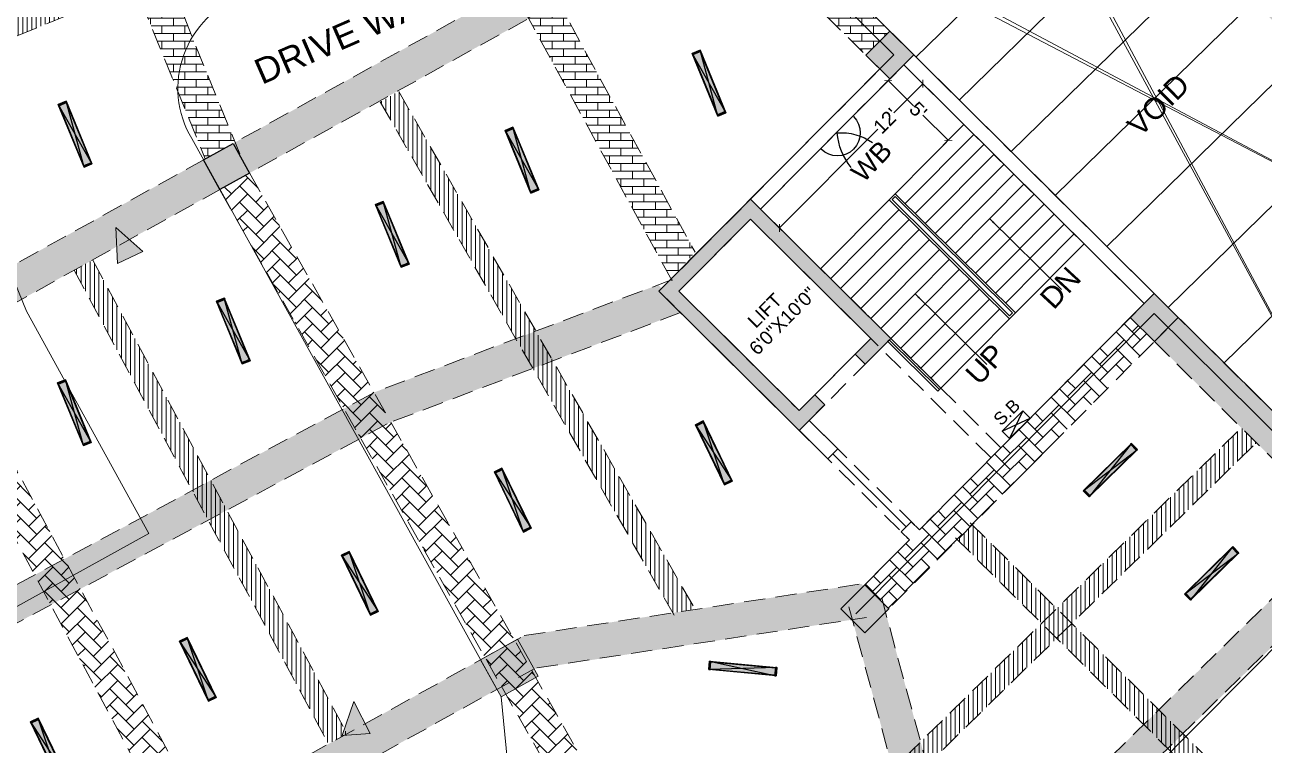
# Model space of a CAD drawing. Header units: inches. Extents: x 1182429 to 1211915, y -922309 to -906718.
# Drawn here: x 1194340 to 1195218, y -916530 to -916020 of the extents above; entities that cross this region are included whole.
import ezdxf

# ---------------------------------------------------------------- set-up
doc = ezdxf.new("R2010")
doc.units = ezdxf.units.IN
doc.header["$LTSCALE"] = 6
doc.header["$PDMODE"] = 2
doc.linetypes.add('CONTINOUS', pattern=[2000000, 1000000, 1000000])
doc.linetypes.add('DASHED2', pattern=[0.375, 0.25, -0.125])
for name, color, linetype in [('A-CUTOUT', 3, 'CONTINOUS'), ('CELLING', 34, 'Continuous'), ('DIM', 7, 'Continuous'), ('door', 5, 'Continuous'), ('E-WIRING', 5, 'Continuous'), ('FITTING', 24, 'Continuous'), ('line', 251, 'Continuous'), ('TW', 5, 'Continuous')]:
    doc.layers.add(name, color=color, linetype=linetype)
for name, color, linetype, lineweight in [('COL MARK', 210, 'Continuous', 18), ('column', 240, 'Continuous', 25), ('Hatch', 251, 'Continuous', 0), ('plan', 7, 'Continuous', 5), ('v.b', 200, 'Continuous', 5), ('W', 250, 'Continuous', 5), ('wall', 7, 'Continuous', 30), ('wall new', 3, 'Continuous', 25)]:
    doc.layers.add(name, color=color, linetype=linetype, lineweight=lineweight)
doc.styles.add('ARI', font='arial.ttf')
doc.linetypes.add('ZIGZAG', pattern='A,0.0001,-0.2,[131,ltypeshp.shx,S=0.2,R=0,X=-0.2,Y=0],-0.4,[131,ltypeshp.shx,S=0.2,R=180,X=0.2,Y=0],-0.2', length=0.8001)
doc.dimstyles.new('Copy of AA', dxfattribs={"dimtxt": 15, "dimasz": 4, "dimexe": 5, "dimexo": 0, "dimgap": 0.09, "dimtad": 0, "dimdec": 0, "dimzin": 0, "dimdsep": 46, "dimlunit": 3, "dimtxsty": 'ARI', "dimblk": 'ARCHTICK', "dimcen": 0.09, "dimclrt": 7, "dimadec": 0, "dimazin": 0, "dimtfac": 1, "dimtdec": 0, "dimtofl": 0, "dimtmove": 0, "dimatfit": 3, "dimfxl": 0.18, "dimtolj": 1, "dimtzin": 0, "dimlwd": 9, "dimlwe": 9, "dimarcsym": 0})
doc.dimstyles.new('Copy(2) of AA', dxfattribs={"dimtxt": 12, "dimasz": 4, "dimexe": 0.18, "dimexo": 0, "dimgap": 0.09, "dimtad": 0, "dimdec": 0, "dimzin": 0, "dimdsep": 46, "dimlunit": 3, "dimtxsty": 'ARI', "dimblk": 'OBLIQUE', "dimcen": 0.09, "dimclrd": 7, "dimclre": 7, "dimclrt": 7, "dimadec": 0, "dimazin": 0, "dimtfac": 1, "dimtdec": 0, "dimtofl": 0, "dimtmove": 0, "dimatfit": 3, "dimfxl": 1, "dimtolj": 1, "dimtzin": 0, "dimlwd": 5, "dimlwe": 5, "dimarcsym": 0})
pattern_1 = [(0, (54985.34078822238, -15499.11761192209), (0, 5.419344), []), (90, (54985.34078822238, -15499.11761192209), (-8.128, 5.419344), [5.419344, -5.419344])]
pattern_2 = [(45, (54985.34078822238, -15499.11761192209), (0, 11.49472783496852), [24.384, -8.128]), (135, (54991.0881482223, -15493.37025192205), (1.13686837721616e-15, 11.49472783496852), [24.384, -8.128])]
pattern_3 = [(0, (63759.2493820875, -15499.11761192209), (0, 5.419344), []), (90, (63759.2493820875, -15499.11761192209), (-8.128, 5.419344), [5.419344, -5.419344])]
pattern_4 = [(90, (63759.2493820875, -15499.11761192209), (-3.175, 0), [])]
pattern_5 = [(0, (-27.81927828272455, 2.940102126449346), (0, 0.001397), [0.001016, -0.000381]), (90, (-27.81927828272455, 2.940102126449346), (-0.001397, 0), [0.001016, -0.000381])]

# ---------------------------------------------------------------- blocks, each defined once
blk = doc.blocks.new('_ARCHTICK')
at = {"color": 0, "linetype": 'ByBlock', "const_width": 0.15}
blk.add_lwpolyline([(-0.5, -0.5), (0.5, 0.5)], dxfattribs=at)
blk = doc.blocks.new('*D201')
at = {"layer": 'Defpoints', "color": 0, "ltscale": 10, "transparency": 16777216}
for p in [(1194974.237444502, -916059.8247012013, 3969.120557741948), (1194976.100764451, -916061.674907342), (1194872.774275935, -916162.0070158371, 3969.120557741949)]:
    blk.add_point(p, dxfattribs=at)
at = {"layer": 'W', "color": 0, "lineweight": 9, "ltscale": 10, "transparency": 16777216}
for p, q in [((1194976.100764451, -916061.674907342), (1194955.690575171, -916082.2297590409)), ((1194974.237444502, -916059.8247012013), (1194979.648761487, -916065.1979340283)), ((1194874.637595884, -916163.8572219778), (1194944.268913041, -916093.7323751122)), ((1194872.774275935, -916162.0070158371), (1194878.18559292, -916167.3802486642))]:
    blk.add_line(p, q, dxfattribs=at)
at = {"layer": 'W', "color": 0, "lineweight": 9, "ltscale": 10, "transparency": 16777216, "xscale": 4, "yscale": 4, "zscale": 4}
for p, rotation in [((1194976.100764451, -916061.674907342), 45.20233133903255), ((1194874.637595884, -916163.8572219778), 225.2023313390326)]:
    blk.add_blockref('_ARCHTICK', p, dxfattribs=dict(at, rotation=rotation))
at = {"layer": 'W', "color": 7, "ltscale": 10, "transparency": 16777216, "insert": (1194949.979744106, -916087.9810670766), "char_height": 10, "attachment_point": 5, "rotation": 45.20233133903254, "style": 'ARI'}
blk.add_mtext("\\A1;12'", dxfattribs=at)
blk = doc.blocks.new('*D202')
at = {"layer": 'Defpoints', "color": 0, "ltscale": 10, "transparency": 16777216}
for p in [(1194957.195372722, -916053.8113304853, 3969.120557741948), (1194951.599316807, -916059.4470498732), (1194999.771337154, -916096.0876507218, 3969.120557741957)]:
    blk.add_point(p, dxfattribs=at)
at = {"layer": 'W', "color": 0, "lineweight": 9, "ltscale": 10, "transparency": 16777216}
for p, q in [((1194957.195372722, -916053.8113304853), (1194948.07629012, -916062.9950469092)), ((1194951.599316807, -916059.4470498732), (1194969.55860015, -916077.2799380759)), ((1194994.175281239, -916101.7233701097), (1194976.215997895, -916083.8904819067)), ((1194999.771337154, -916096.0876507218), (1194990.652254552, -916105.2713671457))]:
    blk.add_line(p, q, dxfattribs=at)
at = {"layer": 'W', "color": 0, "lineweight": 9, "ltscale": 10, "transparency": 16777216, "xscale": 4, "yscale": 4, "zscale": 4}
for p, rotation in [((1194951.599316807, -916059.4470498732), 135.2023313391962), ((1194994.175281239, -916101.7233701097), 315.2023313391962)]:
    blk.add_blockref('_ARCHTICK', p, dxfattribs=dict(at, rotation=rotation))
at = {"layer": 'W', "color": 7, "ltscale": 10, "transparency": 16777216, "insert": (1194972.887299023, -916080.5852099913), "char_height": 10, "attachment_point": 5, "rotation": 315.2023313391962, "style": 'ARI'}
blk.add_mtext("\\A1;5'", dxfattribs=at)
blk = doc.blocks.new('_Oblique')
at = {"layer": 'DIM', "color": 0, "lineweight": -2}
blk.add_line((-0.5, -0.5), (0.5, 0.5), dxfattribs=at)
blk = doc.blocks.new('RRR')
at = {"layer": 'line', "color": 1, "linetype": 'Continuous'}
for centre, radius, start, end in [((195982.9680377481, -95888.10341255504), 26.42402890574652, 41.16536374951414, 79.72330112471722), ((196002.8603891676, -95870.71020529998), 10.95743229780783, 89.99999999749872, 269.9999999974987), ((195983.4668442218, -95848.25220514182), 29.67273760009078, 276.0538332539148, 310.8121601957422)]:
    blk.add_arc(centre, radius, start, end, dxfattribs=at)
blk = doc.blocks.new('SB')
at = {"layer": 'W', "color": 6, "linetype": 'ByBlock', "lineweight": 25}
for p, q in [((196907.8002691715, -96527.0948449449), (196884.143700367, -96518.55755038398)), ((196884.143700367, -96527.0948449449), (196907.8002691715, -96518.55755038398))]:
    blk.add_line(p, q, dxfattribs=at)
blk.add_lwpolyline([(196884.143700367, -96518.55755038398), (196907.8002691715, -96518.55755038398), (196907.8002691715, -96527.0948449449), (196884.143700367, -96527.0948449449)], close=True, dxfattribs=at)
blk = doc.blocks.new('sdfdsf')
at = {"lineweight": -3}
blk.add_hatch(color=7, dxfattribs=at).paths.add_polyline_path([(23236.66559868997, 14983.34885737138), (23242.08212489375, 14983.34885737138), (23242.08212489375, 15029.49406542082), (23236.66559868997, 15029.49406542082)])
at = {"layer": 'Hatch'}
h = blk.add_hatch(dxfattribs=at)
h.set_pattern_fill('ANGLE', color=5, scale=0.0002)
h.set_pattern_definition(pattern_5)
h.paths.add_polyline_path([(23236.37386179186, 15029.49354817548), (23242.37386179186, 15029.49354817548), (23242.37386179186, 15030.44133051667), (23236.37386179186, 15030.44133051667)])
h = blk.add_hatch(dxfattribs=at)
h.set_pattern_fill('ANGLE', color=5, scale=0.0002)
h.set_pattern_definition(pattern_5)
h.paths.add_polyline_path([(23236.37386179186, 14983.34885737138), (23242.37386179186, 14983.34885737138), (23242.37386179186, 14982.44133051666), (23236.37386179186, 14982.44133051666)])
for p, q in [((23242.37386179186, 15030.44133051667), (23236.37386179186, 14982.44133051666)), ((23242.37386179186, 14982.44133051666), (23236.37386179186, 15030.44133051667))]:
    blk.add_line(p, q)
at = {"layer": 'CELLING', "color": 5}
for points in [[(23236.37386179186, 14982.44133051666), (23242.37386179186, 14982.44133051666), (23242.37386179186, 15030.44133051667), (23236.37386179186, 15030.44133051667)], [(23242.37386179186, 15029.49354817548), (23236.37386179186, 15029.49354817548), (23236.37386179186, 15030.44133051667), (23242.37386179186, 15030.44133051667)], [(23236.37386179186, 15029.49354817548), (23242.37386179186, 15029.49354817548), (23242.37386179186, 15030.44133051667), (23236.37386179186, 15030.44133051667)], [(23236.66559868997, 14983.34885737138), (23242.08212489375, 14983.34885737138), (23242.08212489375, 15029.49406542082), (23236.66559868997, 15029.49406542082)], [(23236.37386179186, 14983.34885737138), (23242.37386179186, 14983.34885737138), (23242.37386179186, 14982.44133051666), (23236.37386179186, 14982.44133051666)], [(23236.37386179186, 14983.34885737138), (23242.37386179186, 14983.34885737138), (23242.37386179186, 14982.44133051666), (23236.37386179186, 14982.44133051666)]]:
    blk.add_lwpolyline(points, close=True, dxfattribs=at)

msp = doc.modelspace()

# ---------------------------------------------------------------- hatches: boundary and pattern name
at = {"layer": 'A-CUTOUT', "lineweight": 0, "ltscale": 0.3, "true_color": 0xffc6b3}
h = msp.add_hatch(dxfattribs=at)
h.set_pattern_fill('AR-BRSTD', color=31, scale=0.08)
h.set_pattern_definition(pattern_3)
h.paths.add_polyline_path([(1194764.850994344, -915740.1418390595), (1194747.684811764, -915700.0473438178), (1194725.542319243, -915709.3075230115), (1194812.764014543, -915913.0284045144), (1194817.592795858, -915922.605717262), (1194833.471679006, -915939.7790686787), (1194935.754756763, -916041.342291208), (1194952.665284857, -916024.3119054356), (1194837.597844675, -915910.054295193)])
h = msp.add_hatch(dxfattribs=at)
h.set_pattern_fill('AR-BRSTD', color=31, scale=0.08)
h.set_pattern_definition(pattern_3)
h.paths.add_polyline_path([(1194771.408581798, -916151.6521553297), (1194565.481812847, -915774.9147030136), (1194587.821522343, -915765.7460575346), (1194768.6440217, -916096.5559278402), (1194814.861669361, -916181.1098637867), (1194797.873883677, -916200.0697090805)])
h = msp.add_hatch(dxfattribs=at)
h.set_pattern_fill('AR-BRSTD', color=31, scale=0.08)
h.set_pattern_definition(pattern_3)
h.paths.add_polyline_path([(1194390.935333434, -915861.7229443566), (1194489.063612381, -916103.1859494573), (1194467.919041946, -916114.9026919995), (1194363.431561936, -915857.7916819082), (1194385.665670078, -915848.7559508873)])
h = msp.add_hatch(dxfattribs=at)
h.set_pattern_fill('AR-BRSTD', color=31, scale=0.08)
h.set_pattern_definition(pattern_3)
h.paths.add_polyline_path([(1193629.64335711, -916579.4125011999), (1193990.276112958, -916379.5767483077), (1194236.280348075, -916243.2595648514), (1194439.901333153, -916130.4280147556), (1194586.93619492, -916048.9522701757), (1194759.255034403, -915953.466032536), (1194816.605336747, -915921.6867760449), (1194828.237817599, -915942.6792839748), (1194724.621750494, -916000.0955736656), (1194558.338790473, -916092.2371774717), (1194433.563666686, -916161.3782369008), (1194301.90949576, -916234.3311507495), (1194091.821584925, -916350.7461883593), (1193896.238403457, -916459.1237876979), (1193748.108916634, -916541.2060917721), (1193621.168611605, -916611.5469330201), (1193609.536130752, -916590.5544250897)])
h = msp.add_hatch(dxfattribs=at)
h.set_pattern_fill('AR-BRSTD', color=31, scale=0.08)
h.set_pattern_definition(pattern_1)
h.paths.add_polyline_path([(1193684.063186561, -916771.4705416176), (1193684.063186562, -916771.4705416173), (1193689.795759605, -916785.4191700775), (1193691.927118286, -916789.3824149823), (1193695.047724049, -916787.7042118125), (1194599.506779244, -916301.3031190005), (1194804.46470492, -916223.828814491), (1194788.930051723, -916204.053274607), (1194588.139532974, -916280.1658128279), (1194486.022217871, -916335.082586977), (1194180.756860608, -916499.2485627803), (1193950.237762104, -916623.2174044682), (1193682.343414646, -916767.2859530806)])
h = msp.add_hatch(dxfattribs=at)
h.set_pattern_fill('AR-BRSTD', color=31, scale=0.08)
h.set_pattern_definition(pattern_1)
h.paths.add_polyline_path([(1195157.029914128, -916227.2382425698), (1195874.836848409, -916939.9933434053), (1195863.307020722, -916962.4302305822), (1195857.926320315, -916957.0237291772), (1195140.119386036, -916244.2686283451)])
at = {"layer": 'COL MARK', "lineweight": 30, "true_color": 0xffc6b3}
h = msp.add_hatch(color=31, dxfattribs=at)
h.dxf.hatch_style = 1
h.paths.add_polyline_path([(1194662.94241637, -916469.8576290627), (1194689.183051283, -916455.3170279966), (1194703.723652349, -916481.55766291), (1194677.483017436, -916496.0982639759)])
at = {"layer": 'COL MARK'}
h = msp.add_hatch(color=256, dxfattribs=at)
h.dxf.hatch_style = 1
h.paths.add_polyline_path([(1194662.94241637, -916469.8576290627), (1194689.183051283, -916455.3170279966), (1194703.723652349, -916481.55766291), (1194677.483017436, -916496.0982639759)])
at = {"layer": 'column', "ltscale": 10, "true_color": 0xffc6b3}
h = msp.add_hatch(color=31, dxfattribs=at)
h.dxf.hatch_style = 1
h.paths.add_polyline_path([(1194935.754756763, -916041.342291208), (1194952.665284857, -916024.3119054355), (1194969.69567063, -916041.2224335301), (1194952.785142535, -916058.2528193027)])
at = {"layer": 'column', "ltscale": 10}
h = msp.add_hatch(color=256, dxfattribs=at)
h.dxf.hatch_style = 1
h.paths.add_polyline_path([(1194935.754756763, -916041.342291208), (1194952.665284857, -916024.3119054355), (1194969.69567063, -916041.2224335301), (1194952.785142535, -916058.2528193027)])
at = {"layer": 'column', "ltscale": 10, "true_color": 0xffc6b3}
h = msp.add_hatch(color=31, dxfattribs=at)
h.dxf.hatch_style = 1
h.paths.add_polyline_path([(1194466.644301974, -916115.6090577351), (1194487.636809905, -916103.9765768822), (1194499.269290757, -916124.9690848127), (1194478.276782827, -916136.6015656656)])
at = {"layer": 'column', "ltscale": 10}
h = msp.add_hatch(color=256, dxfattribs=at)
h.dxf.hatch_style = 1
h.paths.add_polyline_path([(1194466.644301974, -916115.6090577351), (1194487.636809905, -916103.9765768822), (1194499.269290757, -916124.9690848127), (1194478.276782827, -916136.6015656656)])
at = {"layer": 'column', "ltscale": 10, "true_color": 0xffc6b3}
h = msp.add_hatch(color=31, dxfattribs=at)
h.dxf.hatch_style = 1
h.paths.add_polyline_path([(1194899.595799909, -916282.1272602852), (1194888.560739895, -916293.2405341002), (1194803.408811033, -916208.6878936274), (1194854.140395316, -916157.5967363099), (1194939.292324179, -916242.1493767825), (1194928.257264165, -916253.2626505974), (1194935.353258237, -916260.30870397), (1194953.434371624, -916242.0994360835), (1194854.090454618, -916143.454688865), (1194789.266763588, -916208.7378343273), (1194888.6106806, -916307.3825815402), (1194895.656733967, -916300.2865874729), (1194906.691793981, -916289.1733136587)])
h = msp.add_hatch(color=31, dxfattribs=at)
h.dxf.hatch_style = 1
h.paths.add_polyline_path([(1195123.089000261, -916227.3581002476), (1195139.999528355, -916210.3277144751), (1195157.029914128, -916227.2382425698), (1195140.119386033, -916244.2686283423)])
at = {"layer": 'column', "ltscale": 10}
h = msp.add_hatch(color=256, dxfattribs=at)
h.dxf.hatch_style = 1
h.paths.add_polyline_path([(1195123.089000261, -916227.3581002476), (1195139.999528355, -916210.3277144751), (1195157.029914128, -916227.2382425698), (1195140.119386033, -916244.2686283423)])
at = {"layer": 'column', "ltscale": 10, "true_color": 0xffc6b3}
h = msp.add_hatch(color=31, dxfattribs=at)
h.dxf.hatch_style = 1
h.paths.add_polyline_path([(1194918.048847115, -916433.8515277414), (1194934.959375209, -916416.821141969), (1194951.989760982, -916433.7316700636), (1194935.079232887, -916450.7620558363)])
at = {"layer": 'column', "ltscale": 10}
h = msp.add_hatch(color=256, dxfattribs=at)
h.dxf.hatch_style = 1
h.paths.add_polyline_path([(1194918.048847115, -916433.8515277414), (1194934.959375209, -916416.821141969), (1194951.989760982, -916433.7316700636), (1194935.079232887, -916450.7620558363)])
at = {"layer": 'door', "lineweight": 0, "ltscale": 0.3, "true_color": 0xffc6b3}
h = msp.add_hatch(dxfattribs=at)
h.set_pattern_fill('AR-HBONE', color=31, scale=0.08)
h.set_pattern_definition(pattern_2)
h.paths.add_polyline_path([(1194506.926148562, -916187.5082808548), (1194478.437432608, -916137.2500823612), (1194499.269290757, -916124.9690848127), (1194584.325950621, -916274.9612365635), (1194626.517885203, -916349.3587624438), (1194664.66861107, -916416.6303782898), (1194753.612995557, -916573.4670394246), (1194749.393287795, -916615.2552397317), (1194662.187507255, -916461.4116816295)])
h = msp.add_hatch(dxfattribs=at)
h.set_pattern_fill('AR-HBONE', color=31, scale=0.08)
h.set_pattern_definition(pattern_2)
h.paths.add_polyline_path([(1194942.357731251, -916409.3703481932), (1195123.089000265, -916227.358100251), (1195140.119386038, -916244.2686283395), (1194951.98976098, -916433.7316700625), (1194934.959375209, -916416.821141969)])
h = msp.add_hatch(dxfattribs=at)
h.set_pattern_fill('AR-HBONE', color=31, scale=0.08)
h.set_pattern_definition(pattern_2)
h.paths.add_polyline_path([(1194274.124793699, -916273.873679523), (1194263.921506177, -916255.4603593629), (1194285.128290975, -916243.6300417637), (1194465.343570318, -916579.3521592475), (1194480.216317201, -916606.4156796813), (1194528.094523903, -916700.8344011456), (1194591.638101008, -916826.1461811992), (1194689.120608451, -917018.3875860461), (1194749.360722171, -917137.1847363599), (1194793.726316277, -917224.6763731843), (1194772.321058904, -917235.5306330294), (1194699.573428058, -917092.0679019194), (1194629.940457823, -916954.7474700524), (1194542.473919534, -916782.2581625975), (1194478.015876505, -916655.1430003928), (1194444.34918995, -916590.9856776654), (1194337.164980421, -916391.31160273)])
h = msp.add_hatch(dxfattribs=at)
h.set_pattern_fill('AR-HBONE', color=31, scale=0.08)
h.set_pattern_definition(pattern_2)
h.paths.add_polyline_path([(1195234.99315462, -916415.4190444602), (1195274.233673994, -916377.4390370874), (1195291.264059766, -916394.3495651822), (1194999.084845598, -916680.4864327279), (1194650.280269684, -916873.7678912466), (1194493.031835998, -916960.8356045291), (1194260.257119557, -917085.7881001803), (1193557.677426862, -917374.5752700571), (1193548.587327123, -917352.4570021102), (1194248.905711265, -917064.6422430042), (1194432.957241622, -916965.8441914407), (1194583.752356553, -916883.1943340686), (1194725.106621078, -916804.8663524417), (1194979.770388644, -916663.7507025109), (1195010.427504054, -916635.4228606257)])
h = msp.add_hatch(dxfattribs=at)
h.set_pattern_fill('AR-HBONE', color=31, scale=0.08)
h.set_pattern_definition([(45, (63759.2493820875, -15499.11761192209), (0, 11.49472783496852), [24.384, -8.128]), (135, (63764.99674208742, -15493.37025192205), (1.13686837721616e-15, 11.49472783496852), [24.384, -8.128])])
h.paths.add_polyline_path([(1194833.023803225, -917783.5381407574), (1195238.818888561, -916993.6809709361), (1195167.293348999, -916841.3651158853), (1194985.7557706, -916661.735962286), (1194926.300722551, -916441.4014574745), (1194700.815532136, -916476.3095359276), (1194263.471616919, -916718.6528870284), (1194241.198785624, -916732.7299593812), (1194040.224879227, -916873.7617085298), (1194030.498764376, -916848.8923160433), (1194225.598501152, -916712.2009801625), (1194693.877331478, -916452.7158083296), (1194932.641698261, -916416.1505731102), (1194948.028002313, -916429.7977937459), (1195007.245717286, -916649.2527657415), (1195183.888491696, -916824.6523508852), (1195188.053025437, -916829.0854611377), (1195263.914445234, -916997.3530080919), (1194854.371294308, -917794.5055754989)])
at = {"layer": 'FITTING', "lineweight": 0, "ltscale": 0.3, "true_color": 0xffc6b3}
h = msp.add_hatch(dxfattribs=at)
h.set_pattern_fill('ANSI31', color=31, angle=45)
h.set_pattern_definition(pattern_4)
h.paths.add_polyline_path([(1194334.181140991, -916027.8599070937), (1194272.1878291, -916053.2674717989), (1194266.499387807, -916039.3879316166), (1194777.242921825, -915830.0629416712), (1194782.931363118, -915843.9424818532)])
h = msp.add_hatch(dxfattribs=at)
h.set_pattern_fill('ANSI31', color=31, angle=45)
h.set_pattern_definition(pattern_4)
h.paths.add_polyline_path([(1194647.083496911, -916140.762531152), (1194604.92767767, -916067.0388634555), (1194591.925418186, -916074.5183522841), (1194798.978362685, -916436.6202578099), (1194814.866180097, -916434.1871402194)])
h = msp.add_hatch(dxfattribs=at)
h.set_pattern_fill('ANSI31', color=31, angle=45)
h.set_pattern_definition([(90, (64191.06906927493, -15246.78213087493), (-3.175, 0), [])])
h.paths.add_polyline_path([(1194388.139375537, -916186.5489882395), (1194482.74190489, -916362.8759911802), (1194568.316026725, -916522.2925105627), (1194555.099781716, -916529.3869356884), (1194426.694005692, -916290.1790835557), (1194375.113456979, -916193.7669799497), (1194388.19503289, -916186.5181470896)])
h = msp.add_hatch(dxfattribs=at)
h.set_pattern_fill('ANSI31', color=31, angle=45)
h.set_pattern_definition(pattern_4)
h.paths.add_polyline_path([(1195175.579017447, -916331.0783599588), (1195201.736577297, -916305.4521656855), (1195212.381580865, -916316.3178960764), (1194926.236629585, -916596.3544439112), (1194927.827939444, -916579.2077602496), (1194925.122936008, -916576.446667888)])
h = msp.add_hatch(dxfattribs=at)
h.set_pattern_fill('ANSI31', color=31, angle=45)
h.set_pattern_definition(pattern_4)
h.paths.add_polyline_path([(1195016.814520908, -916400.8622398842), (1195000.607529255, -916384.7693109665), (1195011.176609313, -916374.1253198588), (1195467.963701152, -916827.6976025371), (1195456.879948076, -916837.8305428306)])
at = {"layer": 'W', "ltscale": 10}
h = msp.add_hatch(color=256, dxfattribs=at)
h.dxf.hatch_style = 1
h.paths.add_polyline_path([(1194405.803253315, -916189.0674922446), (1194404.636686029, -916163.5877688745), (1194423.787641406, -916180.4346703817)])
h = msp.add_hatch(color=256, dxfattribs=at)
h.dxf.hatch_style = 1
h.paths.add_polyline_path([(1194564.862290494, -916523.5499340949), (1194573.236747628, -916499.4574944101), (1194584.766228313, -916522.2093791098)])
at = {"layer": 'wall new', "lineweight": 9, "ltscale": 6, "true_color": 0xffc6b3}
h = msp.add_hatch(dxfattribs=at)
h.set_pattern_fill('AR-CONC', color=31, scale=0.06)
h.set_pattern_definition([(49.99999999999999, (73495.98096514447, -15499.11761198158), (10.93108013976024, -0.9563451323341852), [1.143, -12.573]), (355, (73495.98096514447, -15499.11761198158), (-2.11460528549816, 11.46341071434211), [0.9144, -10.0584350502]), (100.4514447, (73496.89188556443, -15499.19730719156), (8.816474825421196, 10.50706511473171), [0.9714005279999998, -10.685414676]), (46.18420000000001, (73495.98096514447, -15496.06961198163), (16.26474245352779, -2.522539675963629), [1.7145, -18.8595]), (96.63555760999992, (73497.33635914442, -15496.27982198156), (14.24424804309018, 14.84556747586329), [1.4571013884, -16.0281364896]), (351.1841511700001, (73495.98096514447, -15496.06961198163), (14.24424804389862, 14.84556747513196), [1.3715980242, -15.0875839152]), (21, (73497.50496514444, -15496.83161198162), (9.096863476147949, -6.135911891225256), [1.143, -12.573]), (326.0000000000001, (73497.50496514444, -15496.83161198162), (3.708121700858824, 11.05127796733916), [0.9144, -10.0584]), (71.45144499999999, (73498.26303710043, -15497.34293797554), (12.80498515672297, 4.915366133154314), [0.971400528, -10.685396256]), (37.50000000000001, (73495.98096514447, -15499.11761198158), (0.185316195035509, 5.073302332389186), [0, -9.93648, 0, -10.2108, 0, -10.0965]), (7.499999999999999, (73495.98096514447, -15499.11761198158), (4.009179750618345, 6.010834489087171), [0, -5.821679999999999, 0, -9.70788, 0, -3.8481]), (327.5, (73492.58244514442, -15499.11761198158), (8.135435710012283, -0.3437246395604066), [0, -3.81, 0, -11.8872, 0, -15.7734]), (317.5, (73491.05844514444, -15499.11761198158), (8.887750883161083, 1.525589461999982), [0, -4.952999999999999, 0, -7.89432, 0, -11.2014])])
h.paths.add_polyline_path([(1194691.582714135, -918163.3523655272), (1194822.723555407, -918181.7114098124), (1194931.439907365, -918175.4416361382), (1195046.069312031, -918168.8308511855), (1195119.559105141, -918164.5926260992), (1195256.785037016, -918164.5926260992), (1195981.244344971, -916754.8047091251), (1194850.652577267, -915632.1699016917), (1194197.988645792, -915899.6600641529), (1194257.216001783, -916043.1722349644), (1193169.051166277, -916488.6286080595), (1193894.361050664, -918260.6384460364), (1194211.476308747, -918197.626140031), (1194511.111155945, -918138.0872740655)])
h.paths.add_polyline_path([(1194692.969142698, -918153.448941077), (1194823.132839408, -918171.6711901419), (1194930.864154678, -918165.4582244547), (1195045.493559344, -918158.8474395019), (1195119.27098983, -918154.5926260992), (1195250.680728792, -918154.5926260992), (1195969.00481133, -916756.7437739786), (1194848.310710815, -915643.936975218), (1194211.056594212, -915905.1115230344), (1194270.285518655, -916048.6274943164), (1193182.093850864, -916494.0948516043), (1193901.418265803, -918251.481545774), (1194209.143558339, -918187.4633220726), (1194509.085793616, -918127.7062164095)], flags=16)

# ---------------------------------------------------------------- linework, layer by layer
at = {"layer": 'COL MARK', "color": 31, "true_color": 0xffc6b3}
msp.add_lwpolyline([(1194662.94241637, -916469.8576290627), (1194689.183051283, -916455.3170279966), (1194703.723652349, -916481.55766291), (1194677.483017436, -916496.0982639759)], close=True, dxfattribs=at)
at = {"layer": 'COL MARK'}
msp.add_lwpolyline([(1194662.94241637, -916469.8576290627), (1194689.183051283, -916455.3170279966), (1194703.723652349, -916481.55766291), (1194677.483017436, -916496.0982639759)], close=True, dxfattribs=at)
at = {"layer": 'column', "color": 31, "ltscale": 10, "true_color": 0xffc6b3}
for p, q in [((1194861.186448689, -916150.5007422379, 3969.120557742016), (1194953.434371624, -916242.0994360836, 3969.120557742016)), ((1194854.140395316, -916157.5967363098, 3969.120557742016), (1194939.29232418, -916242.1493767827, 3969.120557742016))]:
    msp.add_line(p, q, dxfattribs=at)
for points in [[(1194935.754756763, -916041.342291208), (1194952.665284857, -916024.3119054355), (1194969.69567063, -916041.2224335301), (1194952.785142535, -916058.2528193027), (1194935.754756763, -916041.342291208)], [(1194466.644301974, -916115.6090577351), (1194487.636809905, -916103.9765768822), (1194499.269290757, -916124.9690848127), (1194478.276782827, -916136.6015656656), (1194466.644301974, -916115.6090577351)], [(1195123.089000261, -916227.3581002476), (1195139.999528355, -916210.3277144751), (1195157.029914128, -916227.2382425698), (1195140.119386033, -916244.2686283423), (1195123.089000261, -916227.3581002476)], [(1194918.048847115, -916433.8515277414), (1194934.959375209, -916416.821141969), (1194951.989760982, -916433.7316700636), (1194935.079232887, -916450.7620558363), (1194918.048847115, -916433.8515277414)]]:
    msp.add_lwpolyline(points, dxfattribs=at)
at = {"layer": 'column', "ltscale": 10}
for points in [[(1194935.754756763, -916041.342291208), (1194952.665284857, -916024.3119054355), (1194969.69567063, -916041.2224335301), (1194952.785142535, -916058.2528193027), (1194935.754756763, -916041.342291208)], [(1194466.644301974, -916115.6090577351), (1194487.636809905, -916103.9765768822), (1194499.269290757, -916124.9690848127), (1194478.276782827, -916136.6015656656), (1194466.644301974, -916115.6090577351)], [(1195123.089000261, -916227.3581002476), (1195139.999528355, -916210.3277144751), (1195157.029914128, -916227.2382425698), (1195140.119386033, -916244.2686283423), (1195123.089000261, -916227.3581002476)], [(1194918.048847115, -916433.8515277414), (1194934.959375209, -916416.821141969), (1194951.989760982, -916433.7316700636), (1194935.079232887, -916450.7620558363), (1194918.048847115, -916433.8515277414)]]:
    msp.add_lwpolyline(points, dxfattribs=at)
at = {"layer": 'column', "color": 31, "ltscale": 10, "true_color": 0xffc6b3, "elevation": 3969.120557742016}
msp.add_lwpolyline([(1194899.595799909, -916282.1272602852), (1194888.560739895, -916293.2405341002), (1194803.408811033, -916208.6878936274), (1194854.140395316, -916157.5967363099), (1194939.292324179, -916242.1493767825), (1194928.257264165, -916253.2626505974), (1194935.353258237, -916260.30870397), (1194953.434371624, -916242.0994360835), (1194854.090454618, -916143.454688865), (1194789.266763588, -916208.7378343273), (1194888.6106806, -916307.3825815402), (1194895.656733967, -916300.2865874729), (1194895.656733967, -916300.2865874729), (1194906.691793981, -916289.1733136587), (1194899.595799908, -916282.1272602854)], dxfattribs=at)
at = {"layer": 'TW', "ltscale": 10}
for p, q in [((1194951.320555612, -916244.228234305, 3969.120557742016), (1194986.800525972, -916279.4585011691, 3969.120557742016)), ((1194952.377463618, -916243.1638351943, 3969.120557742016), (1194987.857433978, -916278.3941020584, 3969.120557742016)), ((1194953.434371624, -916242.0994360836, 3969.120557742016), (1194988.914341984, -916277.3297029475, 3969.120557742016)), ((1194988.914341984, -916277.3297029472, 3969.120557742016), (1194986.800525972, -916279.4585011691, 3969.120557742016))]:
    msp.add_line(p, q, dxfattribs=at)
at = {"layer": 'TW', "color": 31, "ltscale": 10, "true_color": 0xffc6b3, "elevation": 3969.120557742016}
msp.add_lwpolyline([(1195041.75974228, -916224.1097474076), (1194956.607813417, -916139.5571069345), (1194952.380181393, -916143.8147033778), (1195037.532110257, -916228.3673438509), (1195041.75974228, -916224.1097474077)], dxfattribs=at)
at = {"layer": 'TW', "ltscale": 10, "elevation": 3969.120557742016}
msp.add_lwpolyline([(1195041.75974228, -916224.1097474076), (1194956.607813417, -916139.5571069345), (1194952.380181393, -916143.8147033778), (1195037.532110257, -916228.3673438509), (1195041.75974228, -916224.1097474077)], dxfattribs=at)
at = {"layer": 'TW', "color": 31, "ltscale": 10, "true_color": 0xffc6b3, "elevation": 3969.120557742016}
msp.add_lwpolyline([(1195039.638435164, -916224.1172385126), (1194956.615304522, -916141.6784140512), (1194954.50148851, -916143.8072122728), (1195037.524619151, -916226.2460367343)], close=True, dxfattribs=at)
at = {"layer": 'TW', "ltscale": 10, "elevation": 3969.120557742016}
msp.add_lwpolyline([(1195039.638435164, -916224.1172385126), (1194956.615304522, -916141.6784140512), (1194954.50148851, -916143.8072122728), (1195037.524619151, -916226.2460367343)], close=True, dxfattribs=at)
at = {"layer": 'v.b', "color": 31, "linetype": 'DASHED2', "ltscale": 10, "true_color": 0xffc6b3}
for p, q in [((1194574.954469523, -915742.2061325262, -4028.379497243458), (1194814.861669361, -916181.1098637867, 2727.392245615391)), ((1194553.895173522, -915753.7172598516, -4028.379497243458), (1194799.543214415, -916203.1237045022, 2889.053970703106)), ((1194376.629939047, -915826.5218427476), (1194494.193624566, -916115.8093050432)), ((1194251.368518827, -916061.8001337382, 726.684952311488), (1194805.357391906, -915834.7513165465, 726.684952311488)), ((1194354.395830913, -915835.5575737655), (1194467.919041946, -916114.9026919993)), ((1193588.543622822, -916602.1869059426, -3969.120557741948), (1194837.597844678, -915910.0542951907, -3969.120557741948)), ((1194837.597844676, -915910.0542951896, -3969.120557741526), (1194952.665284857, -916024.3119054355)), ((1193600.176103675, -916623.179413873, -3969.120557741948), (1194849.230325531, -915931.0468031211, -3969.120557741948)), ((1194827.433333073, -915933.7832198525), (1194947.108347278, -916052.6159766046)), ((1194969.695670629, -916041.2224335307, 3969.120557742016), (1195139.999528355, -916210.3277144763, 3969.120557742016)), ((1194789.266763588, -916208.7378343269, 3969.120557742016), (1194945.689148466, -916051.2067659321)), ((1194861.186448689, -916150.500742238, 3969.120557742016), (1194962.649617258, -916048.3184276016, 3969.120557742016)), ((1194962.649617256, -916048.3184276025, 3969.120557742016), (1195132.953474983, -916217.4237085481, 3969.120557742016)), ((1194604.92767767, -916067.0388634555), (1194814.986867313, -916434.3982025206, -9.046377708513717)), ((1194591.906162148, -916074.484676608), (1194799.977975132, -916438.3684173095, -8.960789641963316)), ((1194499.422774849, -916125.2504854628), (1194753.612995557, -916573.4670394246, -3.496907687625509)), ((1194478.437432608, -916137.2500823612), (1194749.887439831, -916616.126995102, -3.276772102781976)), ((1194861.186448688, -916150.5007422384, 3969.120557742016), (1195031.490306415, -916319.6060231839, 3969.120557742016)), ((1194803.408811033, -916208.6878936274, 3969.120557742016), (1194854.140395316, -916157.5967363099, 3969.120557742016)), ((1194854.140395315, -916157.5967363103, 3969.120557742016), (1195024.444253042, -916326.7020172558, 3969.120557742016)), ((1194374.980067972, -916193.8408941805), (1194555.194538999, -916529.5634595715)), ((1194388.19631298, -916186.7464690545), (1194568.316026725, -916522.2925105627)), ((1194798.617830448, -916200.3829799269, 4405.970373556861), (1194588.676610979, -916279.9209383044, -3973.186414379659)), ((1194789.266763588, -916208.737834327, 3969.120557742016), (1194966.666615386, -916384.8891686455, 3969.120557742016)), ((1194803.408811033, -916208.6878936277, 3969.120557742016), (1194888.560739895, -916293.2405341001, 3969.120557742016)), ((1194973.712668759, -916377.7931745735, 3969.120557742016), (1195132.953474984, -916217.4237085476, 3969.120557742016)), ((1194804.46470492, -916223.828814491, 3969.120557742016), (1194597.179441222, -916302.3642419353, -3973.186414379659)), ((1195157.029914128, -916227.2382425698), (1195874.836848409, -916939.9933434053, 3969.120557742016)), ((1194938.602259573, -916447.2140588005), (1195149.983860756, -916234.3342366423)), ((1194285.280710943, -916243.9120320685), (1194465.343570318, -916579.3521592475)), ((1194939.29232418, -916242.1493767827, 3969.120557742016), (1194888.560739896, -916293.2405341006, 3969.120557742016)), ((1194953.434371624, -916242.0994360835, 3969.120557742016), (1194888.610680595, -916307.3825815454, 3969.120557742016)), ((1194928.257264165, -916253.262650597, 3969.120557742016), (1194939.292324179, -916242.1493767829, 3969.120557742016)), ((1194935.353258237, -916260.3087039702, 3969.120557742016), (1194953.434371624, -916242.0994360835, 3969.120557742016)), ((1195140.119386036, -916244.2686283395), (1195857.926320315, -916957.0237291772, 3969.120557742016)), ((1194264.134718922, -916255.2631122735), (1194458.539305779, -916617.4205253344)), ((1194928.257264165, -916253.2626505974, 3969.120557742016), (1194935.353258237, -916260.3087039706, 3969.120557742016)), ((1193660.680844255, -916778.9356765823, -6782.56228262944), (1194588.139532974, -916280.1658128279, -3973.186414379659)), ((1194888.560739895, -916293.2405341002, 3969.120557742016), (1194899.595799909, -916282.1272602858, 3969.120557742016)), ((1194899.595799909, -916282.1272602859, 3969.120557742016), (1194906.691793981, -916289.1733136587, 3969.120557742016)), ((1194895.656733967, -916300.2865874731, 3969.120557742016), (1194906.691793981, -916289.1733136586, 3969.120557742016)), ((1193672.048090525, -916800.0729827549, -6782.56228262944), (1194599.506779244, -916301.3031190005, -3973.186414379659)), ((1194895.656733967, -916300.2865874731, 3969.120557742016), (1194973.712668759, -916377.7931745738, 3969.120557742016)), ((1194914.986986257, -916586.376715605), (1195201.736577297, -916305.4521656855)), ((1194926.236629584, -916596.3544439122), (1195212.381580865, -916316.0222510789)), ((1194980.383283928, -916664.8567614234), (1195291.144202087, -916360.4086513158)), ((1194997.413669701, -916681.767289518), (1195308.17458786, -916377.3191794105)), ((1195009.757410499, -916372.7161091842, 3969.120557741965), (1195467.963701152, -916827.6976025371, 754.0341188823289)), ((1194918.048847115, -916433.8515277408, 3969.120557742016), (1194966.666615386, -916384.8891686455, 3969.120557742016)), ((1194999.18833044, -916383.3601002919, 3969.120557741965), (1195457.394621093, -916838.3415936449, 754.0341188823289)), ((1194693.877331478, -916452.7158083296, -90.1913505163038), (1194932.641698261, -916416.1505731102, 3969.120557742016)), ((1195009.3473228, -916657.0411071099), (1194947.012885986, -916426.0358734282, 3969.120557742016)), ((1194702.81537985, -916475.6268079072), (1194936.274788259, -916439.8739931228, 3969.120557742016)), ((1194986.176091703, -916663.2936305599), (1194923.841654889, -916432.2883968783, 3969.120557742016)), ((1194225.598501153, -916712.2009801632), (1194693.877331478, -916452.7158083296, -90.1913505163038)), ((1194237.230982006, -916733.1934880941), (1194700.815532136, -916476.3095359276))]:
    msp.add_line(p, q, dxfattribs=at)
at = {"layer": 'W', "color": 1, "ltscale": 10}
for p, q in [((1195301.081095788, -916370.2702733304, 1.427405294488494), (1194977.960565785, -915772.6743710847, -12024.35616005359)), ((1195298.602265076, -916365.6857949753, -90.82882379277379), (1194986.615779709, -915781.2686707253, -3969.120557741588)), ((1194837.597844678, -915910.0542951934, -3969.120557741948), (1194962.599676557, -916034.1763801582, 3969.120557742016)), ((1194837.597844678, -915910.0542951907, -3969.120557741948), (1195440.46386632, -916231.9172954198, -4084.669355046957)), ((1194971.28076225, -916042.7963694771, 3968.895155300726), (1195111.643483357, -915905.4164453715, -4086.340446943394)), ((1194835.87860898, -915922.4396174778, 3969.120557742016), (1194955.553623185, -916041.27237423, 3969.120557742016)), ((1194848.241835786, -915920.6233752499, -3969.120557741948), (1195436.861988454, -916228.4481206719, -4084.590556486402)), ((1195001.938466813, -916073.2383090347, 3968.910187448182), (1195142.30118792, -915935.8583849291, -4086.325414795939)), ((1195038.688799969, -916109.729998044, 3968.928206945562), (1195179.051521076, -915972.3500739384, -4086.307395298559)), ((1195069.972564293, -916140.793591234, 3968.943546063901), (1195210.3352854, -916003.4136671284, -4086.292056180219)), ((1194789.266763588, -916208.7378343269, 3969.120557742016), (1194955.553623186, -916041.2723742288, 3969.120557742016)), ((1194969.695670629, -916041.2224335307, 3969.120557742016), (1195139.999528355, -916210.3277144763, 3969.120557742016)), ((1195106.401486809, -916176.9661316505, 3968.961407966569), (1195246.764207917, -916039.5862075449, -4086.274194277551)), ((1194270.383394673, -916048.8647331215, 1040.949397950026), (1194341.262759966, -916222.8731781984, 3939.045941778177)), ((1194861.186448689, -916150.500742238, 3969.120557742016), (1194962.649617258, -916048.3184276016, 3969.120557742016)), ((1194962.649617256, -916048.3184276025, 3969.120557742016), (1195132.953474983, -916217.4237085481, 3969.120557742016)), ((1195149.854473075, -916220.113301354, 3968.982713922323), (1195290.217194183, -916082.7333772484, -4086.252888321797)), ((1194956.607813417, -916139.5571069345, 3969.120557742016), (1195005.225581689, -916090.5947478381, 3969.120557742016)), ((1194956.607813417, -916139.5571069345, 3969.120557742016), (1195005.225581689, -916090.5947478381, 3969.120557742016)), ((1194963.703807489, -916146.6031603072, 3969.120557742016), (1195012.321575761, -916097.6408012108, 3969.120557742016)), ((1194963.703807489, -916146.6031603072, 3969.120557742016), (1195012.321575761, -916097.6408012108, 3969.120557742016)), ((1194458.298563406, -916100.5479555284), (1194677.483017436, -916496.0982639759)), ((1194970.799801561, -916153.6492136798, 3969.120557742016), (1195019.417569833, -916104.6868545836, 3969.120557742016)), ((1194970.799801561, -916153.6492136798, 3969.120557742016), (1195019.417569833, -916104.6868545836, 3969.120557742016)), ((1194977.895795632, -916160.6952670527, 3969.120557742016), (1195026.513563905, -916111.7329079563, 3969.120557742016)), ((1194977.895795632, -916160.6952670527, 3969.120557742016), (1195026.513563905, -916111.7329079563, 3969.120557742016)), ((1194984.991789704, -916167.7413204256, 3969.120557742016), (1195033.609557977, -916118.778961329, 3969.120557742016)), ((1194984.991789704, -916167.7413204256, 3969.120557742016), (1195033.609557977, -916118.778961329, 3969.120557742016)), ((1195189.491182528, -916259.4710527126, 3969.002148673543), (1195329.853903635, -916122.091128607, -4086.233453570578)), ((1194992.087783777, -916174.7873737983, 3969.120557742016), (1195040.705552049, -916125.8250147018, 3969.120557742016)), ((1194992.087783777, -916174.7873737983, 3969.120557742016), (1195040.705552049, -916125.8250147018, 3969.120557742016)), ((1194999.183777848, -916181.8334271711, 3969.120557742016), (1195047.801546121, -916132.8710680746, 3969.120557742016)), ((1194999.183777848, -916181.8334271711, 3969.120557742016), (1195047.801546121, -916132.8710680746, 3969.120557742016)), ((1195006.279771921, -916188.8794805439, 3969.120557742016), (1195054.897540193, -916139.9171214474, 3969.120557742016)), ((1195006.279771921, -916188.8794805439, 3969.120557742016), (1195054.897540193, -916139.9171214474, 3969.120557742016)), ((1194861.186448689, -916150.5007422379, 3969.120557742016), (1194953.434371624, -916242.0994360836, 3969.120557742016)), ((1194903.762413121, -916192.7770624742, 3969.120557742016), (1194952.380181393, -916143.8147033778, 3969.120557742016)), ((1194903.762413121, -916192.7770624742, 3969.120557742016), (1194952.380181393, -916143.8147033778, 3969.120557742016)), ((1195013.375765992, -916195.9255339167, 3969.120557742016), (1195061.993534264, -916146.9631748201, 3969.120557742016)), ((1195013.375765992, -916195.9255339167, 3969.120557742016), (1195061.993534264, -916146.9631748201, 3969.120557742016)), ((1194803.408811033, -916208.6878936274, 3969.120557742016), (1194854.140395316, -916157.5967363099, 3969.120557742016)), ((1194854.140395316, -916157.5967363098, 3969.120557742016), (1194939.29232418, -916242.1493767827, 3969.120557742016)), ((1194910.858407193, -916199.8231158468, 3969.120557742016), (1194959.476175465, -916150.8607567505, 3969.120557742016)), ((1194910.858407193, -916199.8231158468, 3969.120557742016), (1194959.476175465, -916150.8607567505, 3969.120557742016)), ((1194917.954401264, -916206.8691692196, 3969.120557742016), (1194966.572169537, -916157.9068101231, 3969.120557742016)), ((1194917.954401264, -916206.8691692196, 3969.120557742016), (1194966.572169537, -916157.9068101231, 3969.120557742016)), ((1195020.471760064, -916202.9715872894, 3969.120557742016), (1195069.089528336, -916154.0092281929, 3969.120557742016)), ((1195020.471760064, -916202.9715872894, 3969.120557742016), (1195069.089528336, -916154.0092281929, 3969.120557742016)), ((1194925.050395337, -916213.9152225924, 3969.120557742016), (1194973.668163609, -916164.952863496, 3969.120557742016)), ((1194925.050395337, -916213.9152225924, 3969.120557742016), (1194973.668163609, -916164.952863496, 3969.120557742016)), ((1195027.567754136, -916210.017640662, 3969.120557742016), (1195076.185522408, -916161.0552815656, 3969.120557742016)), ((1195027.567754136, -916210.017640662, 3969.120557742016), (1195076.185522408, -916161.0552815656, 3969.120557742016)), ((1195034.663748208, -916217.0636940349, 3969.120557742016), (1195083.28151648, -916168.1013349384, 3969.120557742016)), ((1195034.663748208, -916217.0636940349, 3969.120557742016), (1195083.28151648, -916168.1013349384, 3969.120557742016)), ((1194932.146389409, -916220.9612759651, 3969.120557742016), (1194980.764157681, -916171.9989168689, 3969.120557742016)), ((1194932.146389409, -916220.9612759651, 3969.120557742016), (1194980.764157681, -916171.9989168689, 3969.120557742016)), ((1195041.75974228, -916224.1097474076, 3969.120557742016), (1195090.377510552, -916175.1473883111, 3969.120557742016)), ((1195041.75974228, -916224.1097474076, 3969.120557742016), (1195090.377510552, -916175.1473883111, 3969.120557742016)), ((1194939.24238348, -916228.0073293379, 3969.120557742016), (1194987.860151753, -916179.0449702415, 3969.120557742016)), ((1194939.24238348, -916228.0073293379, 3969.120557742016), (1194987.860151753, -916179.0449702415, 3969.120557742016)), ((1194946.338377552, -916235.0533827107, 3969.120557742016), (1194994.956145825, -916186.0910236142, 3969.120557742016)), ((1194946.338377552, -916235.0533827107, 3969.120557742016), (1194994.956145825, -916186.0910236142, 3969.120557742016)), ((1194953.434371624, -916242.0994360835, 3969.120557742016), (1195002.052139897, -916193.1370769872, 3969.120557742016)), ((1194953.434371624, -916242.0994360835, 3969.120557742016), (1195002.052139897, -916193.1370769872, 3969.120557742016)), ((1194960.530365696, -916249.1454894561, 3969.120557742016), (1195009.148133969, -916200.1831303599, 3969.120557742016)), ((1194960.530365696, -916249.1454894561, 3969.120557742016), (1195009.148133969, -916200.1831303599, 3969.120557742016)), ((1194789.266763588, -916208.737834327, 3969.120557742016), (1194902.409181088, -916321.083969956, 3969.120557742016)), ((1194803.408811033, -916208.6878936277, 3969.120557742016), (1194888.560739895, -916293.2405341001, 3969.120557742016)), ((1194967.626359768, -916256.1915428289, 3969.120557742016), (1195016.24412804, -916207.2291837324, 3969.120557742016)), ((1194967.626359768, -916256.1915428289, 3969.120557742016), (1195016.24412804, -916207.2291837324, 3969.120557742016)), ((1194973.712668759, -916377.7931745735, 3969.120557742016), (1195132.953474984, -916217.4237085476, 3969.120557742016)), ((1194974.72235384, -916263.2375962017, 3969.120557742016), (1195023.340122112, -916214.2752371053, 3969.120557742016)), ((1194974.72235384, -916263.2375962017, 3969.120557742016), (1195023.340122112, -916214.2752371053, 3969.120557742016)), ((1195147.095522427, -916217.3737678489, 3969.120557742016), (1195304.626590824, -916373.7961527236, 3969.120557742016)), ((1194341.262759966, -916222.8731781984, 3939.045941778177), (1194427.87042818, -916380.4090287997, 687.6030681677031)), ((1194928.667867873, -916437.3495840785, 3969.120557742016), (1195140.049469055, -916224.4697619204, 3969.120557742016)), ((1194981.818347912, -916270.2836495745, 3969.120557742016), (1195030.436116184, -916221.3212904782, 3969.120557742016)), ((1194981.818347912, -916270.2836495745, 3969.120557742016), (1195030.436116184, -916221.3212904782, 3969.120557742016)), ((1194988.914341984, -916277.3297029472, 3969.120557742016), (1195037.532110257, -916228.3673438509, 3969.120557742016)), ((1194988.914341984, -916277.3297029472, 3969.120557742016), (1195037.532110257, -916228.3673438509, 3969.120557742016)), ((1195140.049469055, -916224.4697619207, 3969.120557742016), (1195297.580537451, -916380.8921467954, 3969.120557742016)), ((1194928.257264165, -916253.262650597, 3969.120557742016), (1194939.292324179, -916242.1493767829, 3969.120557742016)), ((1194935.353258237, -916260.3087039702, 3969.120557742016), (1194953.434371624, -916242.0994360835, 3969.120557742016)), ((1194928.257264165, -916253.262650597, 3969.120557742016), (1194899.595799909, -916282.1272602852, 3969.120557742016)), ((1194928.257264165, -916253.2626505974, 3969.120557742016), (1194935.353258237, -916260.3087039706, 3969.120557742016)), ((1194888.560739895, -916293.2405341002, 3969.120557742016), (1194899.595799909, -916282.1272602858, 3969.120557742016)), ((1194899.595799909, -916282.1272602859, 3969.120557742016), (1194906.691793981, -916289.1733136587, 3969.120557742016)), ((1194895.656733967, -916300.2865874731, 3969.120557742016), (1194906.691793981, -916289.1733136586, 3969.120557742016)), ((1194895.656733967, -916300.2865874731, 3969.120557742016), (1194915.934220667, -916320.4213638132, 3969.120557742016)), ((1194902.409181088, -916321.0839699563, 3969.120557742016), (1194908.888167294, -916327.5173578857, 3969.120557742016)), ((1194908.888167295, -916327.5173578854, 3969.120557742016), (1194915.934220667, -916320.4213638135, 3969.120557742016)), ((1194960.88103368, -916379.1443051231, 3969.120557742016), (1194967.927087052, -916372.0483110511, 3969.120557742017)), ((1194967.927087052, -916372.0483110511, 3969.120557742017), (1194973.71266876, -916377.7931745737, 3969.120557742016)), ((1194132.701638187, -916543.6821942214, -1634.426945600464), (1194427.87042818, -916380.4090287997, 687.6030681677031)), ((1194847.030129799, -916842.2195460838), (1195299.719323813, -916385.834372296)), ((1194918.048847115, -916433.8515277408, 3969.120557742016), (1194966.666615386, -916384.8891686455, 3969.120557742016)), ((1194960.88103368, -916379.1443051228, 3969.120557742017), (1194966.666615387, -916384.8891686457, 3969.120557742016)), ((1194677.483017436, -916496.0982639759), (1194709.930353571, -916826.9950872563))]:
    msp.add_line(p, q, dxfattribs=at)
at = {"layer": 'W', "color": 1, "linetype": 'ZIGZAG', "ltscale": 2}
msp.add_line((1194964.404060366, -916375.596308087, 3969.120557742016), (1194912.411193981, -916323.9693608494, 3969.120557742016), dxfattribs=at)
at = {"layer": 'W', "ltscale": 10}
msp.add_lwpolyline([(1194405.803253315, -916189.0674922446), (1194404.636686029, -916163.5877688745), (1194423.787641406, -916180.4346703817), (1194405.803253315, -916189.0674922446)], dxfattribs=at)
at = {"layer": 'W', "ltscale": 10, "elevation": 4.289404387236573e-10}
msp.add_lwpolyline([(1194564.862290494, -916523.5499340949), (1194573.236747628, -916499.4574944101), (1194584.766228313, -916522.2093791098), (1194564.862290494, -916523.5499340949)], dxfattribs=at)
at = {"layer": 'W', "color": 1, "ltscale": 10}
msp.add_arc((1194518.478176364, -916064.8881773467), 69.95145170555375, 109.6976279987089, 210.649107390597, dxfattribs=at)

# ---------------------------------------------------------------- block references
at = {"layer": 'E-WIRING', "xscale": -1}
for p, rotation in [((1222023.932410442, -921107.2641091589, 4602.447479096023), 22.34151359089078), ((1221574.975358113, -921143.471236303, 1040.80847661095), 22.34151359089078), ((1221891.456902199, -921161.9005969329, 2929.835557045925), 22.34151359089078), ((1221799.568210162, -921214.4813405063, 2931.379049976022), 22.34151359089078), ((1221686.963492837, -921282.9676559442, 2580.183890553235), 22.34151359089078), ((1221574.453717266, -921340.8393746091, 2242.735037600025), 22.34151359089078), ((1200652.710484615, -943437.6114578875, -216930.9470562213), 314.4120948369969), ((1200724.441343259, -943510.829673907, -216931.1106442342), 314.4120948369969), ((1177784.170836404, -938249.0837651567, 3969.288789681215), 264.7642405456401)]:
    msp.add_blockref('sdfdsf', p, dxfattribs=dict(at, rotation=rotation))
at = {"layer": 'E-WIRING', "extrusion": (-0.08290495321003313, 0.1418551336218914, 0.9864095953499022), "xscale": -1, "rotation": 175.5914650168565}
for p in [(-591231.7420867587, 1391242.422835025, -232455.3593298623), (-591091.869227092, 1391138.12742634, -232819.7100796788), (-590968.5850449796, 1391892.12488314, -228270.0144993391), (-590838.7829379849, 1391018.259924245, -233484.6616739606), (-590718.7715313206, 1391883.189270528, -228268.5261062653)]:
    msp.add_blockref('sdfdsf', p, dxfattribs=at)
at = {"layer": 'W', "color": 0, "linetype": 'ByBlock', "lineweight": 25}
for name, p, xscale, yscale, zscale, rotation in [('RRR', (1501991.9732525, -1020593.863452818, 3969.120557742016), -1.486615675130427, 1.486615675130428, 1.486615675130428, 315.1420726536584), ('SB', (1133357.562978196, -1096238.277230543, 5894.134395909962), -0.867442345056781, 0.8674423450567809, 0.8674423450567806, 224.962305843205)]:
    msp.add_blockref(name, p, dxfattribs=dict(at, xscale=xscale, yscale=yscale, zscale=zscale, rotation=rotation))

# ---------------------------------------------------------------- texts
at = {"layer": 'plan', "color": 0, "lineweight": 25, "ltscale": 0.6, "insert": (1195025.241950355, -916298.2250812306, 3792.360384184812), "char_height": 8.929786058577829, "attachment_point": 1, "rotation": 44.218793702164966, "style": 'ARI'}
msp.add_mtext_dynamic_manual_height_columns('{\\C5;S.B}', width=26.53916380632655, gutter_width=14.27300662535072, heights=[0], dxfattribs=at)
at = {"layer": 'W', "color": 31, "ltscale": 10, "true_color": 0xffc6b3, "style": 'ARI'}
for s, p in [('LIFT', (1194857.909376184, -916235.5414397772, -5080.474313909624)), ('6\'0"X10\'0"', (1194858.954948115, -916254.7749219149, -5080.474313909624))]:
    msp.add_text(s, height=9.6, rotation=45.26979736043622, dxfattribs=at).set_placement(p)
at = {"layer": 'wall', "style": 'ARI'}
for s, height, rotation, p in [('DRIVE WAY', 18, 23.51560482370996, (1194507.957602156, -916062.5320956531, -5656.361305508355)), ('WB', 13.75284513750097, 46.29883094501619, (1194934.035345299, -916132.487245152, -4528.919847477917)), ('DN', 14.99999999999999, 47.28985683067788, (1195068.818592934, -916222.4473012189)), ('LIFT', 9.6, 45.26979736043622, (1194857.909376184, -916235.5414397772, -5080.474313909624)), ('6\'0"X10\'0"', 9.6, 45.26979736043622, (1194858.954948115, -916254.7749219149, -5080.474313909624)), ('UP', 14.99999999999999, 47.28985683067788, (1195016.028401077, -916276.1288870978))]:
    msp.add_text(s, height=height, rotation=rotation, dxfattribs=at).set_placement(p)
at = {"layer": 'wall', "color": 31, "lineweight": 25, "true_color": 0xffc6b3, "style": 'ARI'}
msp.add_text('VOID', height=14.99999999999999, rotation=44.91752211031197, dxfattribs=at).set_placement((1195130.050396187, -916099.998395803, -8372.029573145153))

# ---------------------------------------------------------------- dimensions: what is measured, and where the dimension line sits
at = {"layer": 'W', "ltscale": 10}
dim = msp.add_aligned_dim(p1=(1194999.771337154, -916096.0876507215, 3969.120557742025), p2=(1194957.195372722, -916053.8113304853, 3969.120557742016), distance=7.94211400222413, dimstyle='Copy of AA', override={"dimtxt": 10}, dxfattribs=at)
dim.commit()
dim.dimension.update_dxf_attribs({"geometry": '*D202', "text_midpoint": (1194972.887299023, -916080.5852099913)})
dim = msp.add_linear_dim(base=(1194976.100764451, -916061.674907342), p1=(1194872.774275935, -916162.0070158372, 3969.120557742017), p2=(1194974.237444503, -916059.8247012014, 3969.120557742016), angle=45.202331338835336, dimstyle='Copy of AA', override={"dimtxt": 10}, dxfattribs=at)
dim.commit()
dim.dimension.update_dxf_attribs({"geometry": '*D201', "text_midpoint": (1194949.979744106, -916087.9810670766), "dimtype": 161})

# ---------------------------------------------------------------- leaders
for points in [[(1195023.492661985, -916157.3522476228, 3969.120557742016), (1195074.433110166, -916207.44681895, 3969.120557742016)], [(1194970.647261689, -916210.5722031625, 3969.120557742016), (1195021.58770987, -916260.6667744898, 3969.120557742016)]]:
    msp.add_leader(points, dimstyle='Copy(2) of AA', override={"dimgap": 0.09, "dimtad": 0}, dxfattribs=at)

doc.saveas('drawing.dxf')
